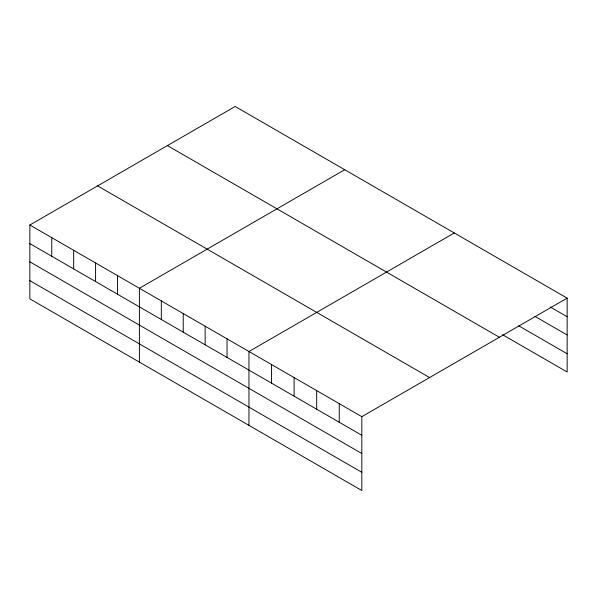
<?xml version="1.0" encoding="UTF-8"?>
<svg xmlns="http://www.w3.org/2000/svg" width="597" height="597" viewBox="0 0 597 597"><rect width="100%" height="100%" fill="white"/><g stroke="black" fill="none" stroke-linecap="round" stroke-linejoin="round"><path stroke-width="0.9" d="M361.827 453.511L361.827 416.676L29.85 225.009L29.85 298.866L361.827 490.533L361.827 453.511L29.85 261.844M29.85 225.009L235.173 106.467L567.15 298.134L567.15 371.991L502.652 334.753M344.723 169.72L139.399 288.261L139.399 362.118M454.28 232.964L248.956 351.506L248.956 425.37M361.827 416.676L567.15 298.134M550.218 306.962L567.15 316.738M534.897 316.35L567.15 334.969M518.778 325.828L567.15 353.76M167.414 145.586L499.391 337.253M97.61 185.891L429.586 377.558M29.85 243.613L361.827 435.273M29.85 280.635L361.827 472.302M339.253 403.639L339.253 422.243M316.679 390.61L316.679 409.206M294.105 377.573L294.105 396.177M271.531 364.543L271.531 383.14M227.047 338.857L227.047 357.461M205.137 326.208L205.137 344.812M183.227 313.559L183.227 332.163M161.317 300.91L161.317 319.507M117.49 275.605L117.49 294.209M95.58 262.956L95.58 281.56M73.67 250.307L73.67 268.911M51.76 237.658L51.76 256.262"/></g></svg>
